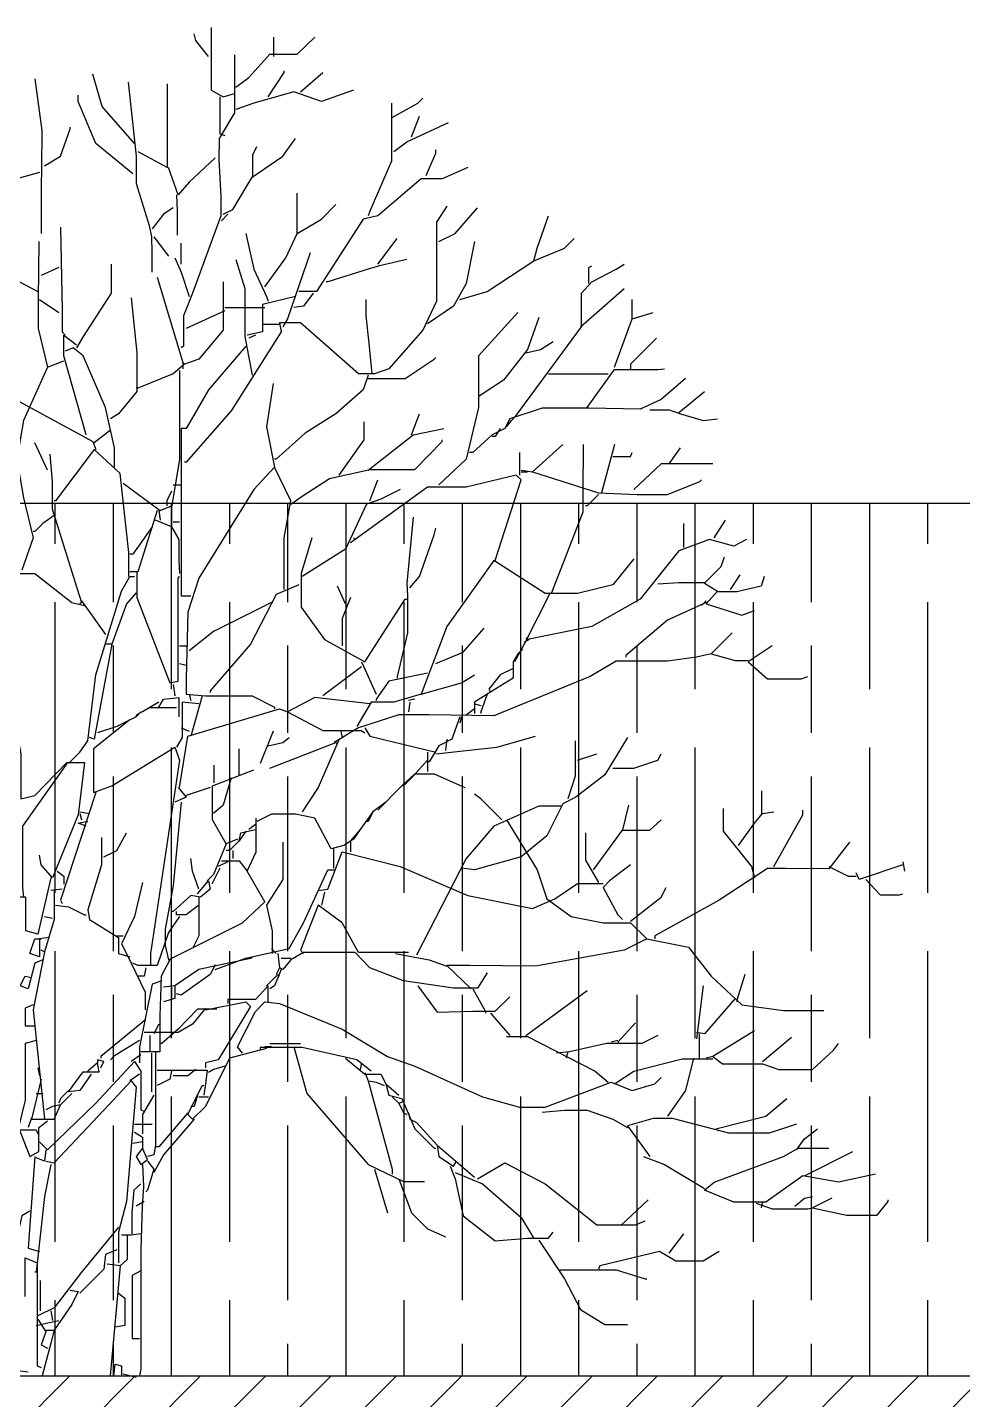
# Model space of a CAD drawing. Header units: millimetres. Extents: x 2004 to 9033, y -135 to 5682.
# Drawn here: x 2990.5 to 3311.9, y 2345.8 to 2817.6 of the extents above; entities that cross this region are included whole.
import ezdxf

# ---------------------------------------------------------------- set-up
doc = ezdxf.new("R2010")
doc.units = ezdxf.units.MM

msp = doc.modelspace()

# ---------------------------------------------------------------- hatches: boundary and pattern name
at = {"transparency": 33554508}
h = msp.add_hatch(dxfattribs=at)
h.set_pattern_fill('GOST_WOOD', color=256, scale=10)
h.paths.add_polyline_path([(2004.42, 2654), (2004.42, 2054), (2204.42, 2054), (2204.42, 2074), (2354.42, 2074), (2354.42, 2324), (2204.42, 2324), (2204.42, 2354), (2354.42, 2354), (3654.42, 2354), (3804.42, 2354), (3804.42, 2324), (3654.42, 2324), (3654.42, 2074), (3804.42, 2074), (3804.42, 2054), (4004.42, 2054), (4004.42, 2654)])
h.paths.add_polyline_path([(3154.42, 2324), (2854.42, 2324), (2854.42, 2074), (3154.42, 2074)], flags=17)
h = msp.add_hatch(dxfattribs=at)
h.set_pattern_fill('ANSI31', color=256, scale=5)
h.paths.add_polyline_path([(2804.42, 2074), (2804.42, 2324), (2774.42, 2324), (2774.42, 2074)])
h.paths.add_polyline_path([(3154.42, 2074), (3184.42, 2074), (3184.42, 2324), (3154.42, 2324)])
h.paths.add_polyline_path([(3654.42, 2324), (3624.42, 2324), (3624.42, 2074), (3654.42, 2074)])
h.paths.add_polyline_path([(3654.42, 2324), (3804.42, 2324), (3804.42, 2354), (3654.42, 2354), (2354.42, 2354), (2204.42, 2354), (2204.42, 2324), (2354.42, 2324)])
h.paths.add_polyline_path([(2354.42, 2074), (2384.42, 2074), (2384.42, 2324), (2354.42, 2324)])

# ---------------------------------------------------------------- linework, layer by layer
for p, q in [((2004.42, 2654), (4004.42, 2654)), ((2354.42, 2354), (3654.42, 2354))]:
    msp.add_line(p, q)
at = {"color": 84}
for points in [[(3053.59, 2817.57), (3053.59, 2795.98), (3057.75, 2793.77), (3061.62, 2794.87)], [(3052.76, 2807.61), (3048.33, 2813.14), (3047.78, 2815.36)], [(3062.17, 2797.09), (3066.61, 2800.41), (3073.8, 2808.44), (3083.22, 2808.44), (3089.3, 2814.25)], [(3075.19, 2807.61), (3075.19, 2814.25)], [(3061.62, 2808.16), (3061.62, 2788.23), (3056.36, 2779.37), (3056.22, 2772.17), (3056.98, 2759.44), (3056.98, 2752.79), (3047.23, 2726.22), (3044.18, 2718.47), (3044.18, 2707.95), (3043.35, 2707.39)], [(3073.25, 2793.77), (3078.78, 2802.07), (3078.78, 2802.62)], [(3084.32, 2795.43), (3092.07, 2802.07)], [(2992.97, 2799.86), (2995.46, 2782.14), (2995.32, 2768.85), (2995.25, 2763.31), (2995.25, 2746.7)], [(3027.29, 2777.71), (3016.22, 2790.44), (3012.9, 2801.52)], [(3025.08, 2798.75), (3027.85, 2773.28), (3027.85, 2763.87), (3032.28, 2749.47), (3033.11, 2745.6), (3033.25, 2740.06), (3033.25, 2733.42)], [(3028.4, 2774.94), (3038.64, 2769.4), (3038.64, 2798.2)], [(3026.74, 2767.19), (3014.01, 2777.71), (3007.92, 2792.1), (3007.92, 2794.32)], [(3056.64, 2793.77), (3056.64, 2781.03), (3058.3, 2780.48)], [(3102.59, 2795.98), (3091.52, 2792.1), (3082.11, 2795.43), (3068.27, 2791.55), (3062.17, 2789.34)], [(3115.88, 2786.57), (3124.74, 2791.55), (3126.4, 2793.21)], [(3115.6, 2791.55), (3115.6, 2771.62), (3108.13, 2754.46), (3107.58, 2752.79)], [(2996.29, 2769.96), (3001.83, 2773.28), (3005.15, 2782.69), (3005.15, 2783.25)], [(3116.44, 2774.94), (3120.86, 2778.26), (3135.26, 2784.91)], [(3122.52, 2779.92), (3125.29, 2787.12)], [(3057.75, 2753.35), (3061.07, 2755.01), (3067.71, 2766.08), (3078.23, 2773.28), (3082.66, 2779.37)], [(3067.99, 2766.08), (3067.99, 2773.83), (3069.37, 2776.6)], [(3127.51, 2766.64), (3130.83, 2774.39), (3130.83, 2775.49)], [(3054.98, 2772.73), (3046.12, 2764.42), (3042.24, 2759.99), (3038.92, 2769.4)], [(3141.9, 2769.4), (3133.05, 2765.53), (3125.85, 2765.53), (3110.9, 2752.79), (3105.91, 2751.69), (3089.86, 2726.77), (3083.77, 2726.77)], [(2994.63, 2767.74), (2986.88, 2765.53), (2985.77, 2765.53)], [(3041.69, 2759.99), (3041.97, 2754.46), (3041.97, 2746.15)], [(3083.22, 2746.7), (3083.22, 2760.55)], [(3040.58, 2755.56), (3037.26, 2753.35), (3033.39, 2748.37)], [(3134.71, 2756.12), (3131.11, 2750.58), (3131.11, 2723.45), (3126.4, 2713.48), (3114.77, 2700.2), (3109.79, 2698.54), (3104.25, 2698.54), (3084.32, 2715.98), (3077.12, 2715.98), (3077.68, 2712.93), (3060.51, 2685.8), (3045.01, 2668.08), (3044.46, 2668.08)], [(3072.14, 2728.43), (3079.34, 2738.4), (3083.22, 2746.7), (3091.52, 2751.69), (3096.5, 2756.67)], [(3131.94, 2743.94), (3137.47, 2746.7), (3145.23, 2755.56)], [(3059.41, 2753.35), (3057.19, 2751.13)], [(3164.6, 2737.29), (3165.71, 2741.72), (3169.59, 2752.79)], [(3001.83, 2748.92), (3002.38, 2720.13), (3002.38, 2712.93), (3003.49, 2711.82)], [(3033.94, 2745.6), (3038.92, 2738.95)], [(3065.5, 2746.7), (3068.27, 2734.52), (3072.69, 2725.11), (3073.25, 2723.45)], [(2994.35, 2743.94), (2994.21, 2724), (2994.21, 2714.04), (2997.4, 2700.75), (3002.93, 2702.96)], [(3043.35, 2736.18), (3043.35, 2743.38)], [(3110.9, 2736.18), (3117.54, 2745.04)], [(3144.12, 2743.94), (3141.35, 2729.54), (3136.92, 2721.79), (3128.06, 2715.7)], [(3139.13, 2724), (3148.55, 2726.77), (3164.6, 2737.29), (3175.12, 2741.72), (3178.44, 2745.04)], [(3019.27, 2736.18), (3019.27, 2726.22), (3009.58, 2711.27), (3007.36, 2707.39)], [(3041.14, 2738.4), (3043.35, 2733.42), (3046.12, 2725.11)], [(3062.17, 2737.85), (3065.22, 2727.88), (3065.22, 2711.27), (3067.71, 2697.98)], [(3087.64, 2740.06), (3079.89, 2717.36), (3078.23, 2714.59)], [(3120.86, 2737.85), (3111.45, 2735.63), (3107.58, 2734.52), (3093.73, 2730.09), (3093.18, 2730.09)], [(3155.19, 2680.26), (3156.85, 2682.48), (3158.51, 2684.14), (3180.94, 2714.59), (3180.94, 2726.22), (3184.54, 2730.09), (3192.84, 2734.52), (3195.61, 2736.18)], [(3001.27, 2735.08), (2995.18, 2732.31)], [(3035.05, 2731.76), (3043.9, 2702.41), (3043.9, 2700.2)], [(3183.43, 2729.54), (3183.43, 2735.08), (3184.54, 2735.63)], [(2985.77, 2731.2), (2994.07, 2726.77)], [(3057.75, 2730.09), (3057.75, 2713.48), (3049.44, 2703.52), (3044.46, 2701.86), (3043.9, 2702.41)], [(3180.66, 2714.59), (3195.61, 2727.88)], [(2994.63, 2724), (3001.27, 2719.57)], [(3026.19, 2724.56), (3028.13, 2705.73), (3028.13, 2692.44), (3021.76, 2684.69), (3018.99, 2683.03)], [(3082.66, 2725.11), (3071.31, 2722.34), (3071.31, 2712.93), (3066.05, 2711.82)], [(3088.75, 2726.22), (3085.43, 2721.79), (3082.11, 2721.24)], [(3108.96, 2698.54), (3107.99, 2709.05), (3106.95, 2718.47), (3106.95, 2724)], [(3198.38, 2717.36), (3198.38, 2724)], [(3058.3, 2720.13), (3045.01, 2714.04)], [(3058.3, 2721.24), (3072.14, 2721.24)], [(3159.07, 2719.57), (3145.5, 2704.63), (3145.5, 2686.91), (3141.35, 2669.19), (3131.94, 2660.33)], [(3166.27, 2717.91), (3162.39, 2706.84), (3154.08, 2696.32), (3145.78, 2690.78)], [(3192.29, 2700.75), (3198.38, 2717.36), (3205.57, 2719.57)], [(3077.12, 2715.42), (3071.59, 2715.42)], [(3010.68, 2677.5), (3002.93, 2704.63), (3002.93, 2711.82), (3007.36, 2708.5)], [(3065.5, 2707.95), (3052.76, 2693), (3045.01, 2679.71), (3043.35, 2679.71)], [(3068.82, 2711.82), (3066.61, 2710.72)], [(3161.83, 2705.73), (3166.82, 2706.84), (3171.25, 2709.61)], [(3206.68, 2710.72), (3197.82, 2701.86), (3197.82, 2700.2)], [(3020.37, 2666.42), (3020.37, 2673.07), (3017.33, 2686.91), (3009.58, 2704.63), (3006.25, 2707.39), (3003.49, 2706.29)], [(3107.58, 2696.87), (3120.31, 2696.87), (3130.28, 2703.52), (3130.83, 2704.07)], [(2997.4, 2700.75), (2989.09, 2682.48), (2986.88, 2669.19), (2989.09, 2655.9), (2992.41, 2642.06), (2988.54, 2630.99)], [(3044.46, 2701.86), (3040.58, 2698.54), (3028.4, 2693.55), (3027.85, 2693.55)], [(3042.8, 2699.64), (3042.8, 2669.19), (3040.03, 2652.58), (3040.03, 2645.94), (3034.49, 2648.15)], [(3169.59, 2698.54), (3190.07, 2698.54)], [(3182.88, 2686.91), (3192.29, 2699.92), (3207.24, 2699.92), (3209.45, 2700.2)], [(3074.91, 2695.21), (3072.69, 2680.26), (3075.46, 2666.42)], [(3107.58, 2697.98), (3105.91, 2693), (3096.5, 2684.69), (3085.98, 2678.05), (3076.02, 2669.19), (3075.46, 2669.19)], [(3216.65, 2696.87), (3208.34, 2689.68), (3201.15, 2686.35), (3183.43, 2686.63), (3167.37, 2686.63), (3156.3, 2683.03), (3154.64, 2679.71), (3150.21, 2677.5), (3143.56, 2671.41), (3142.46, 2671.41)], [(2972.2, 2649.81), (2972.2, 2671.96), (2981.34, 2692.44), (3012.9, 2675.28), (3014.01, 2672.51)], [(3214.43, 2685.25), (3223.29, 2692.44)], [(3122.52, 2677.5), (3125.29, 2684.69)], [(3204.47, 2686.08), (3211.11, 2686.08), (3214.99, 2684.69), (3222.74, 2682.48), (3227.72, 2683.03)], [(3043.35, 2679.71), (3043.35, 2640.4), (3043.35, 2622.13), (3046.67, 2622.13)], [(3097.61, 2663.65), (3106.19, 2675.83), (3106.19, 2681.93)], [(3107.58, 2665.32), (3123.08, 2677.5), (3133.6, 2679.71)], [(3152.98, 2679.71), (3151.32, 2676.94), (3150.21, 2676.94)], [(2997.4, 2665.32), (2992.97, 2674.73)], [(3018.99, 2679.16), (3013.45, 2674.73)], [(3081, 2653.69), (3084.88, 2656.46), (3094.29, 2662.55), (3108.13, 2665.59), (3123.63, 2665.59), (3133.05, 2675.28), (3133.05, 2675.83)], [(2998.23, 2670.85), (2998.92, 2661.44), (2998.92, 2652.03), (3006.81, 2627.11), (3009.02, 2619.91), (3008.47, 2619.36)], [(3025.36, 2628.77), (3025.36, 2637.08), (3022.31, 2664.21), (3013.45, 2672.51), (3000.17, 2654.8), (2999.61, 2654.8)], [(3159.62, 2671.41), (3159.62, 2663.65)], [(3174.57, 2674.17), (3164.05, 2664.76), (3186.75, 2657.56), (3200.04, 2657.01), (3210.56, 2657.01), (3221.63, 2661.44), (3222.18, 2661.99)], [(3181.49, 2674.17), (3181.35, 2657.56), (3181.35, 2650.92), (3170.69, 2623.24)], [(3192.29, 2674.17), (3187.86, 2657.56)], [(3191.73, 2670.02), (3197.82, 2670.02), (3198.38, 2671.41)], [(3211.11, 2667.53), (3214.99, 2673.07)], [(3078.78, 2624.34), (3078.78, 2642.06), (3081, 2654.8), (3075.46, 2666.42), (3068.27, 2658.67), (3049.44, 2628.22), (3045.56, 2616.59), (3045.01, 2593.89), (3045.01, 2588.36), (3051.66, 2587.8), (3067.71, 2587.8), (3075.46, 2583.93), (3075.46, 2583.37)], [(3160.17, 2665.32), (3164.05, 2664.76)], [(3226.06, 2667.53), (3208.34, 2667.53), (3198.93, 2658.67)], [(3023.42, 2660.89), (3036.15, 2651.47), (3040.03, 2653.13)], [(3151.32, 2634.31), (3160.17, 2661.99), (3158.51, 2663.65), (3141.35, 2659.5), (3128.06, 2659.5), (3103.15, 2641.51), (3102.59, 2642.06)], [(3108.13, 2654.8), (3110.9, 2661.99)], [(3160.17, 2664.76), (3162.39, 2664.76)], [(3040.03, 2658.12), (3038.37, 2654.8), (3038.37, 2653.13)], [(3040.58, 2660.33), (3043.35, 2660.33)], [(3118.65, 2658.67), (3112, 2655.35), (3107.02, 2653.69), (3099.83, 2638.19), (3084.88, 2628.77)], [(3186.75, 2657.01), (3182.88, 2653.13), (3182.32, 2653.13)], [(3035.05, 2651.47), (3028.4, 2630.43), (3025.63, 2630.43)], [(3035.6, 2651.47), (3036.15, 2648.15)], [(2999.61, 2649.81), (2995.73, 2647.04), (2992.97, 2644.28), (2992.41, 2644.28)], [(3040.58, 2647.6), (3042.8, 2647.6)], [(3123.08, 2649.26), (3120.86, 2626.56), (3121.14, 2622.13), (3121.14, 2609.39), (3117.54, 2594.45), (3117.54, 2593.89)], [(3216.1, 2638.74), (3216.1, 2647.04)], [(3226.61, 2642.06), (3230.49, 2648.15)], [(3033.39, 2645.94), (3026.74, 2636.52), (3025.63, 2636.52)], [(3040.03, 2645.94), (3042.52, 2641.51), (3042.52, 2634.31), (3042.8, 2629.88)], [(3088.2, 2642.06), (3084.6, 2629.88), (3084.6, 2618.25), (3092.63, 2607.18), (3106.47, 2599.43), (3120.31, 2621.02), (3120.86, 2621.02)], [(3121.97, 2624.9), (3125.29, 2628.77), (3130.28, 2643.17), (3130.83, 2645.38)], [(3103.15, 2641.51), (3101.49, 2640.4)], [(3237.69, 2641.51), (3233.26, 2639.29), (3224.95, 2641.51), (3214.43, 2637.63), (3201.15, 2621.02), (3184.54, 2611.61), (3162.39, 2607.18), (3161.83, 2607.73)], [(3198.93, 2634.86), (3191.73, 2626), (3179.55, 2622.96), (3168.48, 2622.96), (3150.76, 2634.31), (3134.71, 2611.61), (3125.85, 2588.36), (3116.44, 2585.59), (3108.68, 2585.59), (3103.7, 2577.28)], [(3229.94, 2635.42), (3228.83, 2632.1), (3223.29, 2626.56), (3227.72, 2623.79), (3223.85, 2619.36), (3236.03, 2615.49), (3240.46, 2617.15)], [(2986.32, 2631.54), (2985.77, 2628.77), (2981.06, 2617.7), (2981.06, 2606.07), (2988.26, 2567.87), (2988.26, 2552.37), (2992.97, 2553.47), (3004.04, 2564.82), (3010.13, 2564.82), (3007.92, 2546.83), (2999.06, 2525.24), (2995.18, 2529.67), (2994.63, 2532.99)], [(2986.88, 2629.88), (2992.97, 2629.88), (3005.7, 2619.91), (3010.13, 2618.81)], [(3004.59, 2564.55), (3008.47, 2568.42), (3011.24, 2572.3), (3014.01, 2595), (3022.86, 2623.79), (3025.63, 2628.77), (3027.29, 2628.77)], [(3028.13, 2630.43), (3028.13, 2621.58), (3039.47, 2592.23), (3042.24, 2592.78), (3042.24, 2628.22), (3042.8, 2628.77)], [(3243.78, 2628.77), (3242.67, 2625.45), (3234.37, 2623.51), (3227.72, 2623.51)], [(3232.15, 2624.34), (3235.47, 2629.33)], [(3027.85, 2623.24), (3024.53, 2619.36), (3019.54, 2605.52), (3017.33, 2605.52)], [(3083.77, 2626), (3076.02, 2622.68), (3067.16, 2605.52), (3053.32, 2589.46), (3053.32, 2588.91)], [(3099.83, 2619.36), (3097.06, 2625.45)], [(3170.14, 2623.24), (3161.28, 2605.52), (3157.96, 2599.43)], [(3207.24, 2626.28), (3214.43, 2626.7), (3223.29, 2626.7)], [(3009.02, 2620.47), (3017.33, 2608.84)], [(3074.36, 2619.91), (3054.42, 2609.95), (3046.12, 2603.3)], [(3101.49, 2621.58), (3098.72, 2614.38), (3098.72, 2604.97)], [(3223.85, 2619.91), (3210.56, 2613.82), (3196.16, 2601.64), (3196.16, 2601.09)], [(3223.85, 2620.47), (3222.18, 2618.81)], [(3130.83, 2598.88), (3140.24, 2602.75), (3147.44, 2611.06)], [(3232.71, 2609.39), (3225.51, 2602.2), (3233.81, 2599.98), (3238.24, 2599.98)], [(3019.54, 2605.52), (3013.45, 2572.85), (3011.79, 2573.41)], [(3042.8, 2604.97), (3045.56, 2604.97)], [(3162.94, 2607.18), (3161.28, 2606.07)], [(3246.55, 2604.97), (3238.24, 2599.43), (3244.88, 2593.62), (3256.51, 2593.62), (3258.73, 2594.45)], [(3225.51, 2602.2), (3220.52, 2601.09), (3210.56, 2599.71), (3192.84, 2599.71), (3183.98, 2594.45), (3150.76, 2580.88), (3128.61, 2581.3), (3118.1, 2581.3), (3104.25, 2576.73), (3095.95, 2571.75)], [(3105.36, 2599.43), (3110.34, 2588.36)], [(3160.73, 2603.86), (3159.07, 2602.2), (3157.41, 2599.43), (3157.41, 2593.89), (3148.55, 2588.36), (3144.12, 2585.59), (3144.12, 2581.71)], [(3042.8, 2598.88), (3045.01, 2598.32)], [(3105.36, 2597.77), (3092.07, 2587.8)], [(3128.06, 2595.55), (3114.77, 2592.78), (3110.34, 2586.69), (3110.34, 2586.14)], [(3125.85, 2588.36), (3139.69, 2592.23), (3144.12, 2595)], [(3157.41, 2597.21), (3152.98, 2595), (3149.1, 2590.02), (3149.66, 2588.91)], [(3040.58, 2591.68), (3041.14, 2587.8)], [(3035.6, 2585.59), (3030.06, 2582.27)], [(3035.6, 2583.93), (3037.26, 2586.69), (3042.52, 2587.25), (3042.52, 2580.6)], [(3049.44, 2585.03), (3043.63, 2585.59), (3043.63, 2573.41), (3041.69, 2570.08)], [(3046.12, 2588.36), (3046.67, 2586.14)], [(3050.55, 2587.8), (3046.67, 2573.96)], [(3108.13, 2585.03), (3089.3, 2587.25), (3079.89, 2582.27), (3092.07, 2575.9), (3105.36, 2575.9), (3106.47, 2575.07)], [(3123.63, 2586.69), (3121.42, 2586.14)], [(3121.97, 2585.59), (3121.42, 2582.27)], [(3148.55, 2588.36), (3146.33, 2582.27), (3146.33, 2581.71)], [(3029.51, 2582.27), (3027.85, 2580.6), (3021.2, 2577.28), (3014.56, 2575.07)], [(3041.69, 2583.65), (3032.28, 2583.65), (3027.85, 2581.16), (3027.85, 2580.6)], [(3042.8, 2556.24), (3045.56, 2573.96), (3077.12, 2583.37), (3079.89, 2582.27)], [(3139.13, 2580.6), (3136.37, 2572.85), (3131.94, 2570.64), (3128.61, 2565.1), (3128.06, 2565.1)], [(3139.69, 2580.6), (3139.13, 2578.39)], [(3144.12, 2583.37), (3141.35, 2581.16)], [(3144.12, 2585.03), (3146.33, 2584.48)], [(3025.63, 2579.5), (3013.18, 2569.53), (3013.18, 2554.58), (3019.54, 2556.8), (3041.14, 2570.08), (3042.8, 2565.66), (3032.83, 2499.22), (3032.83, 2495.34)], [(3043.35, 2576.73), (3046.12, 2575.62)], [(3074.91, 2575.62), (3070.48, 2564.55)], [(3098.16, 2575.62), (3098.72, 2573.41)], [(3106.47, 2576.73), (3108.13, 2573.96), (3130.83, 2568.42)], [(3073.25, 2570.64), (3078.23, 2571.75), (3080.45, 2573.41)], [(3073.8, 2562.89), (3096.5, 2571.75), (3097.06, 2571.19)], [(3097.61, 2572.85), (3090.41, 2556.24), (3084.88, 2547.94)], [(3130.83, 2567.87), (3151.87, 2570.08), (3165.16, 2573.96)], [(3134.71, 2572.85), (3134.15, 2568.98)], [(3196.72, 2573.41), (3188.96, 2560.67), (3179, 2552.92), (3174.57, 2550.71), (3169.03, 2539.63), (3160.17, 2532.44), (3144.12, 2528.01), (3139.69, 2528.56)], [(3178.72, 2572.3), (3178.72, 2560.12), (3176.23, 2552.37)], [(3063.28, 2560.67), (3063.28, 2569.53)], [(3128.06, 2568.42), (3128.06, 2561.78)], [(3179.55, 2565.66), (3186.2, 2567.87)], [(3191.73, 2562.89), (3198.93, 2562.89), (3207.24, 2565.66), (3208.34, 2567.87)], [(3004.04, 2564.55), (3001.27, 2560.67), (2988.81, 2542.95), (2988.81, 2521.92), (2989.09, 2518.59)], [(3062.73, 2538.53), (3058.85, 2536.86), (3054.15, 2545.17), (3054.15, 2556.8), (3068.27, 2562.33)], [(3054.7, 2557.9), (3054.7, 2563.99)], [(3128.06, 2565.66), (3123.08, 2560.12), (3119.76, 2556.8), (3119.2, 2556.8)], [(3060.51, 2559.56), (3057.75, 2550.15), (3054.42, 2547.38)], [(3110.9, 2548.49), (3119.2, 2556.8), (3123.63, 2560.95), (3130.28, 2560.95), (3140.8, 2556.24)], [(3014.01, 2554.58), (3001.83, 2517.49), (3002.38, 2516.38)], [(3042.24, 2556.24), (3045.01, 2552.92), (3041.14, 2551.26)], [(3053.32, 2556.24), (3045.01, 2553.47)], [(3153.53, 2545.17), (3146.33, 2552.37), (3144.12, 2554.03)], [(3242.95, 2547.38), (3242.95, 2555.14)], [(3008.47, 2547.94), (3011.79, 2547.38)], [(3008.47, 2547.38), (3009.02, 2545.17)], [(3043.35, 2551.26), (3040.58, 2522.47), (3037.81, 2507.52), (3037.81, 2501.98), (3038.92, 2497), (3064.39, 2509.73), (3072.14, 2516.93), (3066.05, 2527.45), (3069.1, 2534.1), (3069.1, 2545.72)], [(3113.67, 2551.26), (3109.24, 2547.94), (3104.81, 2541.85), (3101.49, 2537.97), (3101.49, 2534.1)], [(3109.24, 2547.94), (3107.58, 2544.62), (3107.02, 2544.62)], [(3174.02, 2549.88), (3166.27, 2549.88), (3150.76, 2542.95), (3141.35, 2531.88), (3124.19, 2498.66)], [(3195.05, 2541.29), (3197.27, 2550.15)], [(3229.66, 2549.05), (3229.66, 2541.29), (3239.35, 2529.11), (3240.46, 2525.24)], [(3234.92, 2536.31), (3240.46, 2544.06), (3243.22, 2547.38), (3247.1, 2547.94)], [(3247.1, 2529.11), (3257.07, 2546.83), (3257.07, 2548.49)], [(3010.68, 2542.95), (3007.92, 2544.06), (3010.68, 2544.62), (3011.24, 2544.62)], [(3068.82, 2543.51), (3066.61, 2541.85)], [(3104.81, 2541.85), (3102.59, 2538.53), (3099.27, 2536.31), (3094.84, 2535.2), (3089.3, 2545.72), (3082.66, 2547.11), (3074.36, 2547.11), (3069.37, 2544.62)], [(3155.19, 2545.17), (3165.71, 2528.01), (3169.03, 2518.04), (3177.34, 2511.95), (3188.41, 2509.73), (3197.82, 2509.73), (3203.36, 2504.2), (3195.61, 2500.32), (3165.16, 2494.79), (3142.46, 2495.06), (3134.71, 2495.06), (3143.01, 2487.03)], [(3185.09, 2528.01), (3195.05, 2541.57), (3204.47, 2541.57), (3208.34, 2545.17)], [(3015.94, 2539.08), (3015.94, 2529.67), (3011.24, 2514.16), (3011.79, 2510.84), (3021.76, 2504.75), (3021.76, 2499.22), (3025.63, 2498.11)], [(3016.78, 2532.44), (3021.2, 2534.65), (3024.53, 2540.74)], [(3063.28, 2537.97), (3059.96, 2534.65), (3058.85, 2534.65)], [(3065.5, 2541.29), (3063.28, 2537.97), (3063.84, 2540.74), (3068.82, 2541.85)], [(3182.32, 2540.74), (3182.32, 2531.33), (3186.75, 2523.58)], [(3058.85, 2536.86), (3054.42, 2526.34), (3052.21, 2524.13)], [(3061.07, 2534.65), (3061.07, 2531.88)], [(3078.23, 2537.42), (3078.23, 2524.68), (3072.69, 2515.83), (3074.63, 2506.97), (3074.63, 2499.22)], [(3090.41, 2520.81), (3093.73, 2521.36), (3098.72, 2534.1), (3118.65, 2529.11), (3141.9, 2519.15), (3164.05, 2514.72), (3171.8, 2518.04), (3179.55, 2523.3), (3188.41, 2523.3)], [(3095.67, 2535.2), (3095.67, 2528.56)], [(3273.12, 2537.42), (3265.93, 2528.28), (3250.98, 2528.42), (3244.88, 2528.42), (3228.28, 2517.49), (3206.13, 2505.31), (3206.13, 2504.2)], [(3049.44, 2521.36), (3047.23, 2527.45), (3046.67, 2531.88)], [(3056.64, 2528.56), (3053.87, 2523.02)], [(3059.41, 2530.77), (3056.08, 2529.11)], [(3057.19, 2531.05), (3063.28, 2531.05), (3066.05, 2527.45)], [(3197.82, 2529.67), (3190.63, 2524.13), (3188.41, 2521.92), (3193.39, 2512.5), (3195.05, 2510.84)], [(3265.93, 2529.11), (3272.57, 2525.79), (3275.34, 2525.79)], [(3291.39, 2529.67), (3276.44, 2524.68), (3275.34, 2526.9)], [(3291.39, 2530.77), (3291.95, 2527.45)], [(2998.5, 2525.24), (2994.07, 2505.86), (2989.92, 2506.97), (2989.92, 2518.59), (2987.43, 2518.59)], [(3000.72, 2527.45), (3002.93, 2525.79), (3002.93, 2523.02)], [(3048.89, 2519.7), (3052.76, 2524.13), (3053.32, 2521.36), (3050, 2518.59), (3046.67, 2519.15), (3040.58, 2513.61), (3040.03, 2513.61)], [(3054.98, 2493.68), (3065.5, 2497.55), (3080.45, 2500.88), (3085.43, 2509.73), (3093.73, 2528.01), (3095.95, 2528.01)], [(3278.66, 2524.68), (3283.64, 2519.42), (3290.29, 2519.42), (3291.39, 2519.7)], [(2999.61, 2520.81), (2999.61, 2510.84), (2996.29, 2499.77), (2995.18, 2500.32)], [(3002.38, 2521.36), (2998.5, 2520.81)], [(3030.06, 2523.58), (3027.29, 2511.95), (3022.86, 2502.54), (3024.53, 2499.22), (3030.89, 2485.93), (3030.89, 2479.84)], [(3092.63, 2520.25), (3091.52, 2515.83)], [(3197.82, 2510.29), (3208.34, 2518.59), (3210, 2521.92)], [(3000.17, 2515.83), (3004.59, 2515.27), (3010.13, 2512.5), (3010.68, 2512.5)], [(3049.44, 2515.83), (3045.01, 2512.5), (3041.69, 2512.5), (3041.69, 2513.61)], [(3049.44, 2518.59), (3049.44, 2505.31), (3047.23, 2500.88)], [(3121.42, 2499.49), (3104.25, 2499.49), (3098.72, 2509.73), (3090.41, 2515.83), (3084.32, 2500.32), (3085.43, 2499.22)], [(2996.29, 2511.95), (2999.06, 2511.4)], [(3042.8, 2511.95), (3038.92, 2506.41), (3035.05, 2495.06), (3028.4, 2495.06), (3026.74, 2495.89)], [(3021.2, 2505.31), (3023.42, 2505.31)], [(2997.95, 2504.75), (2994.63, 2504.2), (2994.63, 2498.11), (2991.31, 2499.22), (2992.97, 2504.2), (2995.18, 2504.2)], [(3074.36, 2500.88), (3076.02, 2499.22)], [(3203.36, 2504.2), (3217.76, 2501.43), (3225.51, 2491.46), (3236.03, 2481.5), (3250.42, 2479.56), (3264.26, 2479.56)], [(2995.73, 2497), (2992.97, 2495.89), (2990.75, 2487.03), (2987.98, 2488.14), (2989.64, 2491.46), (2991.86, 2490.91)], [(2996.29, 2499.77), (2992.41, 2479.84), (2996.29, 2442.19)], [(3039.47, 2497), (3036.43, 2491.46), (3036.01, 2477.62), (3036.01, 2465.44), (3029.51, 2465.44)], [(3067.71, 2497.55), (3049.44, 2493.68), (3041.14, 2488.14), (3041.14, 2483.71), (3037.26, 2482.61)], [(3076.57, 2499.22), (3077.12, 2494.23), (3076.02, 2492.02)], [(3148.55, 2492.57), (3145.23, 2487.31), (3136.92, 2487.31), (3119.76, 2489.8), (3108.13, 2494.23), (3103.15, 2499.49), (3085.43, 2499.49), (3081, 2497), (3078.23, 2493.68), (3077.12, 2494.23)], [(3077.68, 2497.55), (3081, 2497.55)], [(3116.99, 2499.22), (3128.61, 2497), (3134.71, 2494.79)], [(3031.17, 2494.23), (3030.62, 2491.46), (3028.4, 2491.46)], [(3054.98, 2495.34), (3053.32, 2492.02), (3043.35, 2484.82), (3041.69, 2485.37)], [(3072.69, 2488.14), (3076.57, 2492.02), (3077.12, 2491.46)], [(3077.68, 2493.68), (3075.46, 2488.14), (3073.8, 2487.03)], [(3237.13, 2492.02), (3234.37, 2483.16), (3234.37, 2482.61)], [(3036.71, 2489.8), (3033.39, 2488.7), (3028.95, 2467.1), (3028.95, 2461.57)], [(3041.14, 2488.14), (3037.26, 2487.59)], [(3040.03, 2487.59), (3040.03, 2483.71)], [(3073.25, 2482.61), (3073.25, 2488.14), (3068.82, 2483.44), (3059.41, 2483.44), (3059.41, 2482.05)], [(3124.74, 2488.14), (3131.38, 2479.01), (3143.56, 2479.42), (3151.32, 2479.42), (3156.3, 2484.27)], [(3143.56, 2487.03), (3147.99, 2479.28), (3147.99, 2478.73)], [(3161.83, 2470.98), (3182.88, 2486.48)], [(3222.74, 2488.14), (3220.52, 2469.87)], [(2992.41, 2481.5), (2989.64, 2480.39), (2989.64, 2474.3), (2992.97, 2474.3)], [(3051.66, 2479.84), (3065.5, 2482.61), (3067.16, 2480.94), (3056.08, 2462.67), (3051.66, 2461.57), (3051.66, 2459.9)], [(3064.39, 2464.89), (3062.73, 2467.1), (3068.82, 2479.28), (3072.14, 2482.61), (3077.12, 2482.05), (3098.72, 2473.19), (3114.22, 2463.78), (3123.63, 2460.46), (3146.89, 2449.94), (3159.62, 2446.34), (3168.48, 2446.34), (3191.18, 2454.92), (3198.38, 2452.15), (3206.13, 2454.37), (3208.34, 2456.58)], [(3233.81, 2483.71), (3223.29, 2471.53), (3220.52, 2472.09)], [(3051.66, 2480.39), (3047.23, 2474.85), (3042.24, 2472.09), (3030.62, 2472.09)], [(3055.53, 2480.11), (3048.89, 2480.11), (3042.24, 2473.19), (3036.71, 2468.21), (3036.15, 2468.21)], [(3149.66, 2478.73), (3156.3, 2470.98)], [(3031.17, 2476.51), (3015.67, 2463.78), (3015.67, 2463.23)], [(3035.6, 2474.85), (3033.94, 2471.53)], [(3199.49, 2475.41), (3193.39, 2468.76), (3193.39, 2468.21)], [(3240.46, 2472.64), (3226.06, 2463.78), (3223.85, 2463.23)], [(2993.52, 2469.32), (2989.64, 2468.21), (2989.64, 2448.83), (2987.43, 2439.42), (2991.31, 2429.45), (2994.35, 2431.11), (2994.35, 2439.42), (2997.4, 2441.63)], [(3028.95, 2469.32), (3020.1, 2463.78), (3018.99, 2462.67)], [(3032.55, 2470.98), (3032.55, 2465.44)], [(3073.8, 2468.21), (3082.66, 2468.21), (3084.32, 2468.21)], [(3155.19, 2470.7), (3162.39, 2470.7), (3185.64, 2458.8), (3190.07, 2454.92)], [(3207.24, 2470.98), (3201.7, 2468.21), (3189.52, 2468.21), (3176.78, 2465.44), (3172.36, 2464.89)], [(3193.39, 2469.32), (3191.18, 2468.76)], [(3221.35, 2471.53), (3221.35, 2463.23)], [(3226.06, 2463.78), (3229.38, 2461.29), (3243.22, 2461.29), (3248.76, 2459.35), (3260.39, 2459.35), (3267.59, 2466), (3269.25, 2468.21)], [(3243.22, 2462.12), (3253.19, 2470.42)], [(3015.67, 2459.9), (3016.78, 2462.12), (3014.56, 2462.67), (3014.56, 2461.57)], [(3029.51, 2464.33), (3026.19, 2462.12)], [(3034.49, 2465.44), (3034.49, 2433.33), (3033.94, 2430.01), (3031.72, 2429.45)], [(3033.11, 2464.89), (3033.11, 2451.6)], [(3072.69, 2466.55), (3059.96, 2463.23), (3051.66, 2446.62), (3047.23, 2442.19), (3045.56, 2443.85), (3050.55, 2453.81), (3051.1, 2453.81)], [(3108.68, 2458.8), (3103.7, 2462.67), (3084.88, 2466.83), (3070.48, 2466.83), (3070.48, 2466)], [(3074.36, 2467.1), (3072.14, 2467.1)], [(3082.11, 2467.1), (3086.54, 2451.05), (3107.58, 2426.68), (3119.76, 2420.87), (3126.95, 2420.87)], [(3099.83, 2463.23), (3106.47, 2457.69), (3112, 2457.69), (3113.67, 2454.37), (3114.77, 2450.49), (3119.2, 2449.39), (3123.63, 2438.87), (3130.28, 2432.22), (3130.83, 2432.22)], [(3176.23, 2465.44), (3175.68, 2463.23)], [(3192.29, 2454.37), (3198.93, 2458.8), (3215.54, 2462.95), (3226.06, 2462.95)], [(3219.42, 2463.23), (3216.65, 2452.15), (3210.56, 2443.29)], [(2994.07, 2459.9), (2994.63, 2457.14)], [(2994.63, 2434.44), (2997.4, 2431.67), (3014.01, 2447.72), (3027.29, 2462.12), (3029.51, 2458.8), (3029.51, 2445.51), (3030.62, 2444.96)], [(3012.34, 2457.69), (3008.47, 2452.15), (3004.59, 2451.6), (3009.58, 2458.52), (3015.11, 2458.52), (3014.56, 2461.57), (3011.24, 2458.8), (3011.24, 2458.24)], [(3028.95, 2457.69), (3025.63, 2455.48)], [(3035.05, 2459.07), (3052.21, 2459.07), (3051.66, 2454.37), (3051.1, 2450.49)], [(3040.03, 2458.8), (3039.47, 2456.03), (3035.05, 2453.81)], [(3048.33, 2459.35), (3045.56, 2457.14), (3040.58, 2457.14)], [(3058.3, 2460.46), (3054.42, 2459.35), (3052.76, 2458.24)], [(3105.36, 2461.57), (3104.81, 2459.35)], [(3106.47, 2458.24), (3107.58, 2455.48), (3110.34, 2454.92), (3113.11, 2453.81)], [(2995.18, 2456.03), (2991.86, 2442.19), (2999.61, 2442.19), (3001.83, 2447.17)], [(2996.84, 2427.79), (2999.61, 2427.24), (3018.44, 2447.17), (3026.19, 2455.48), (3027.85, 2453.26), (3024.53, 2413.95), (3021.76, 2403.43), (3021.76, 2392.91)], [(3107.58, 2455.48), (3115.88, 2425.02), (3115.88, 2423.36)], [(3113.67, 2454.37), (3118.1, 2450.49)], [(2993.52, 2451.05), (2995.73, 2451.05)], [(3005.7, 2451.05), (3001.83, 2447.17), (2999.06, 2446.62), (2996.84, 2445.51)], [(3004.59, 2452.15), (3001.83, 2449.39), (3001.27, 2447.72)], [(3033.94, 2450.49), (3030.06, 2443.85), (3030.06, 2437.2)], [(3048.89, 2450.49), (3047.78, 2446.62), (3046.67, 2446.62)], [(3049.44, 2449.94), (3052.76, 2449.94)], [(3115.88, 2449.94), (3118.1, 2447.72), (3119.76, 2448.28)], [(3227.17, 2438.87), (3244.33, 2443.29), (3251.53, 2449.39)], [(3045.56, 2444.4), (3035.6, 2432.78), (3034.49, 2432.78)], [(3118.1, 2447.72), (3119.76, 2444.4), (3120.86, 2443.85)], [(3121.42, 2444.4), (3121.97, 2442.19), (3124.19, 2441.08), (3131.38, 2433.33), (3131.94, 2429.45), (3136.92, 2426.13), (3138.03, 2427.79)], [(3167.37, 2444.68), (3175.12, 2445.37), (3182.88, 2445.37), (3191.73, 2442.19), (3196.72, 2439.42)], [(2991.86, 2442.74), (2990.75, 2439.42)], [(3027.29, 2440.53), (3033.39, 2440.53)], [(3047.78, 2442.19), (3037.26, 2430.01), (3033.94, 2423.92)], [(3254.85, 2440.53), (3245.44, 2437.48), (3231.6, 2437.48), (3212.22, 2442.46), (3205.57, 2442.46), (3196.72, 2439.97), (3204.47, 2429.45)], [(3254.85, 2431.67), (3257.62, 2435.54), (3262.05, 2438.87)], [(2987.98, 2438.59), (2993.52, 2438.59), (2994.07, 2437.2)], [(3030.06, 2434.44), (3026.74, 2433.88)], [(3027.29, 2437.76), (3030.06, 2436.1), (3030.06, 2432.22)], [(2992.97, 2429.45), (2990.75, 2397.89), (2994.63, 2396.79)], [(2996.84, 2431.67), (2996.29, 2427.79), (2993.52, 2428.9)], [(3030.06, 2432.22), (3027.85, 2429.45), (3029.51, 2426.68), (3031.72, 2428.35), (3030.06, 2432.22)], [(3131.38, 2433.33), (3144.12, 2422.26)], [(3202.25, 2429.45), (3209.45, 2426.68), (3223.29, 2418.38)], [(3281.98, 2423.36), (3269.25, 2420.59), (3257.07, 2422.81), (3244.33, 2413.67), (3233.26, 2413.67), (3223.29, 2417.83), (3226.61, 2420.59), (3250.42, 2429.45), (3255.41, 2432.22), (3265.93, 2432.22)], [(3257.62, 2422.81), (3274.23, 2431.11)], [(2998.5, 2426.68), (2996.29, 2415.61), (2993.52, 2389.59), (2992.97, 2389.59)], [(3030.06, 2426.68), (3030.34, 2418.93), (3029.92, 2412.29), (3029.44, 2397.34), (3029.44, 2356.37), (3029.03, 2354)], [(3031.72, 2427.79), (3033.94, 2425.02), (3031.72, 2417.83), (3031.17, 2417.27)], [(3109.79, 2425.02), (3114.22, 2410.08)], [(3135.81, 2426.13), (3137.47, 2421.7), (3140.24, 2408.97), (3151.32, 2400.39), (3162.39, 2401.35), (3169.59, 2401.35), (3171.25, 2403.43)], [(3145.23, 2421.7), (3154.64, 2427.24), (3168.48, 2420.04), (3186.2, 2405.92), (3199.49, 2405.92), (3202.81, 2407.31)], [(3029.51, 2420.04), (3027.02, 2417.83), (3026.33, 2410.08), (3026.33, 2402.88)], [(3118.1, 2421.7), (3122.52, 2410.08), (3128.06, 2404.54), (3134.15, 2401.77)], [(3137.47, 2423.92), (3146.89, 2420.04), (3160.17, 2408.41), (3164.6, 2401.22)], [(3254.3, 2412.29), (3257.62, 2415.06), (3260.39, 2415.61)], [(2991.31, 2410.63), (2988.54, 2408.97), (2987.43, 2403.98)], [(3030.62, 2413.95), (3027.85, 2412.29)], [(3194.5, 2405.65), (3203.91, 2414.5)], [(3241.01, 2413.4), (3246.55, 2411.46), (3258.73, 2411.46), (3260.39, 2411.74)], [(3243.22, 2413.95), (3242.67, 2411.74)], [(3267.03, 2415.06), (3260.39, 2411.74), (3272.01, 2409.24), (3282.54, 2409.24), (3286.41, 2413.95), (3286.41, 2414.5)], [(3021.76, 2405.09), (3009.02, 2389.59), (2999.61, 2377.41), (2994.07, 2374.64)], [(3024.8, 2402.32), (3024.8, 2394.02), (3022.31, 2391.8), (3017.88, 2392.36)], [(3029.51, 2402.88), (3026.19, 2402.32), (3022.86, 2402.32)], [(3211.11, 2396.23), (3216.1, 2402.88)], [(3021.2, 2397.34), (3017.33, 2395.68), (3016.78, 2390.7), (3008.47, 2382.39)], [(3166.27, 2400.66), (3175.12, 2387.37), (3180.66, 2376.85), (3188.96, 2371.6), (3196.72, 2371.6)], [(3228.28, 2396.79), (3222.74, 2393.46), (3213.33, 2393.46), (3207.79, 2396.79), (3187.3, 2391.8), (3186.75, 2390.7)], [(2989.64, 2381.28), (2989.64, 2394.57), (2993.8, 2392.91), (2993.8, 2357.48), (2995.18, 2356.92)], [(3022.31, 2391.8), (3018.96, 2354)], [(3029.51, 2390.14), (3026.46, 2388.48), (3026.46, 2366.89), (3028.95, 2366.89)], [(3173.46, 2390.42), (3192.84, 2390.42), (3202.81, 2387.37), (3203.36, 2387.37)], [(2994.91, 2376.3), (2994.91, 2386.82)], [(3005.15, 2383.5), (3007.92, 2382.95), (3005.7, 2378.52), (2999.61, 2369.66), (2998.5, 2365.23), (2995.57, 2354)], [(3021.76, 2382.39), (3023.97, 2380.73), (3023.97, 2371.32), (3020.65, 2370.76)], [(2993.52, 2371.32), (2998.5, 2372.43), (3001.27, 2372.98)], [(2994.07, 2373.53), (2996.84, 2369.1), (2995.18, 2364.67), (2997.4, 2363.57)], [(2998.5, 2376.3), (2999.06, 2372.98)], [(2996.84, 2369.66), (2999.61, 2369.66)], [(2990.75, 2355.26), (2986.05, 2355.82), (2986.05, 2354)], [(3020.18, 2354), (3020.65, 2358.03), (3022.86, 2357.48), (3022.86, 2354)], [(3023.42, 2354.71), (3027.85, 2353.6)], [(3025.63, 2354.15), (3025.63, 2354)]]:
    msp.add_lwpolyline(points, dxfattribs=at)

doc.saveas('drawing.dxf')
